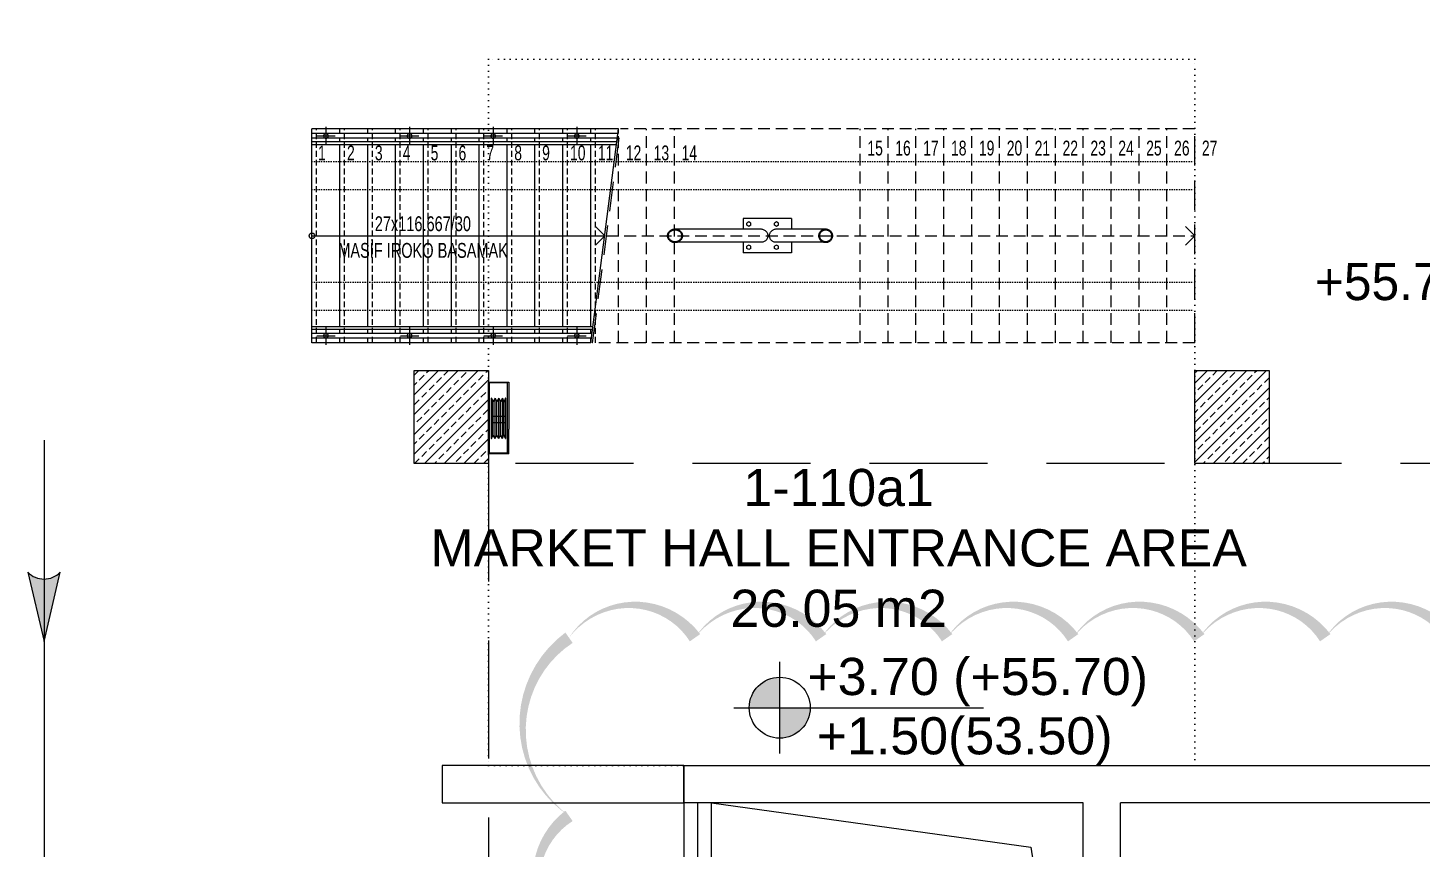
# Model space of a CAD drawing. Header units: metres. Extents: x -11418 to 773, y -8631 to 3561.
# Drawn here: x -5534 to -4034, y -7141 to -6257 of the extents above; entities that cross this region are included whole.
import ezdxf
from ezdxf.enums import TextEntityAlignment as Align

# ---------------------------------------------------------------- set-up
doc = ezdxf.new("R2010")
doc.units = ezdxf.units.M
doc.header["$LTSCALE"] = 0.01
doc.header["$MEASUREMENT"] = 0
for name, pattern in [('DOT', [6.35, 0, -6.35]), ('DOT2', [0.125, 0, -0.125]), ('HIDDEN', [9.525, 6.35, -3.175])]:
    doc.linetypes.add(name, pattern=pattern)
doc.layers.get('0').update_dxf_attribs({"color": 30, "lineweight": 0})
for name, color, linetype in [('6', 242, 'Continuous'), ('AG-ELEV-02', 152, 'Continuous'), ('AG-HANDRAIL', 20, 'Continuous'), ('AG-HIDDEN', 9, 'HIDDEN'), ('AG-STAIR', 3, 'Continuous'), ('AG-TEXT', 7, 'Continuous'), ('AR-02', 152, 'Continuous'), ('AR-HANDRAIL', 20, 'Continuous'), ('V-0_Hatch_Concrete', 252, 'Continuous'), ('V-0_Notation_Level_200', 2, 'Continuous'), ('V-2_Column', 160, 'Continuous'), ('V-2_Wall_Concrete', 160, 'Continuous'), ('V-5_Mechanical', 222, 'Continuous')]:
    doc.layers.add(name, color=color, linetype=linetype)
for name, color, linetype, lineweight in [('Ag-040', 2, 'Continuous', 20), ('AG-FIRE-HOSE', 1, 'Continuous', 0), ('AG-Slab_Boundry_Above', 225, 'DOT', 20), ('AG-Steel_Primary', 122, 'Continuous', 30), ('AG-Wall', 4, 'Continuous', 20), ('AI-040 @ 250', 2, 'Continuous', 20), ('HOLD', 7, 'Continuous', 0), ('shaft', 3, 'Continuous', 20)]:
    doc.layers.add(name, color=color, linetype=linetype, lineweight=lineweight)
doc.styles.add('$0$IIS IKEA SANS', font='')
doc.styles.add('ALANLAR_B8$0$ALANLAR_B8$0$VIVA_100', font='arial.ttf', dxfattribs={"height": 25})
doc.styles.add('ARIAL', font='arial.ttf', dxfattribs={"width": 0.9})
doc.styles.add('IIS IKEA SANS', font='')
doc.styles.get('$0$IIS IKEA SANS').set_extended_font_data('IKEA Sans')
doc.styles.get('IIS IKEA SANS').set_extended_font_data('IKEA Sans')

# ---------------------------------------------------------------- blocks, each defined once
blk = doc.blocks.new('IIS_RoomInfo_2D')
at = {"style": 'IIS IKEA SANS'}
for tag, p, height in [('IIS_ROOMINFO_1:ROOMNAME', (-5.191, 1.615), 2), ('IIS_ROOMINFO_1:ROOMNO', (-5.191, -1.385), 2), ('IIS_ROOMINFO_1:ROOMM2', (-5.191, -3.635), 1.25)]:
    blk.add_attdef(tag, p, '', height=height, dxfattribs=at)
blk = doc.blocks.new('150714_ARSA$0$KOLON 80X120')
at = {"layer": 'V-0_Hatch_Concrete'}
h = blk.add_hatch(dxfattribs=at)
h.set_pattern_fill('ANSI33', color=256, scale=60)
h.set_pattern_definition([(45, (-19036.79, -4512.143), (-10.606602, 10.606602), []), (45, (-19026.183, -4512.143), (-10.606602, 10.606602), [7.5, -3.75])])
h.paths.add_polyline_path([(0, 100), (80, 100), (80, 0), (0, 0)])
at = {"layer": 'V-2_Column'}
blk.add_lwpolyline([(0, 100), (80, 100), (80, 0), (0, 0), (0, 100)], dxfattribs=at)
blk = doc.blocks.new('A$C459D224A')
at = {"linetype": 'Continuous'}
for p, q in [((-41.4, -75.15), (-41.4, -71.45)), ((-41.25, -75.15), (-41.25, -71.45))]:
    blk.add_line(p, q, dxfattribs=at)
at = {"layer": 'AG-Wall'}
for p, q in [((-50.3, -71.45), (-50.3, -72.2)), ((-50.15, -71.45), (-50.15, -72.2)), ((-50.3, -72.2), (-50.15, -72.2)), ((-50.3, -74.8), (-50.3, -75.55)), ((-50.15, -74.8), (-50.3, -74.8)), ((-50.15, -74.8), (-50.15, -75.55)), ((-41.4, -75.15), (-45.6, -75.15)), ((-37.05, -75.15), (-40.825, -75.15)), ((-45.6, -75.55), (-41.825, -75.55)), ((-40.825, -75.55), (-37.05, -75.55))]:
    blk.add_line(p, q, dxfattribs=at)
at = {"layer": 'shaft'}
for points in [[(-50, -75.55), (-50, -71.45)], [(-50, -71.45), (-46.566, -71.928), (-46, -75.55)]]:
    blk.add_lwpolyline(points, dxfattribs=at)
at = {"layer": 'V-2_Wall_Concrete'}
for p, q in [((-50.3, -71.05), (-36.65, -71.05)), ((-50.3, -71.05), (-50.3, -71.45)), ((-40.45, -71.05), (-37.05, -71.05)), ((-36.65, -75.55), (-36.65, -71.05)), ((-46, -71.45), (-50.3, -71.45)), ((-46, -75.55), (-46, -71.45)), ((-37.05, -71.45), (-45.6, -71.45)), ((-45.6, -75.95), (-45.6, -71.45)), ((-40.825, -75.15), (-41.825, -75.15)), ((-41.825, -75.15), (-41.825, -75.55)), ((-40.825, -75.15), (-40.825, -75.55)), ((-50.3, -75.55), (-46, -75.55)), ((-50.3, -75.55), (-50.3, -75.95)), ((-41.825, -75.55), (-40.825, -75.55)), ((-50.3, -75.95), (-45.6, -75.95))]:
    blk.add_line(p, q, dxfattribs=at)
blk.add_lwpolyline([(-37.05, -71.45), (-37.05, -75.55), (-36.65, -75.55)], dxfattribs=at)
at = {"layer": 'V-5_Mechanical', "linetype": 'Continuous'}
blk.add_lwpolyline([(-50, -74.8), (-46.5, -74.8), (-46.5, -72.2), (-50, -72.2), (-50, -74.8)], dxfattribs=at)
for points in [[(-42.15, -75.15), (-44.85, -75.15), (-44.85, -72.45), (-42.15, -72.45)], [(-37.8, -75.15), (-40.5, -75.15), (-40.5, -72.45), (-37.8, -72.45)]]:
    blk.add_lwpolyline(points, close=True, dxfattribs=at)
blk = doc.blocks.new('*U26')
for p, q in [((0, -493), (0, 493)), ((-493, 0), (2191, 0))]:
    blk.add_line(p, q)
at = {"const_width": 328}
for points in [[(0, 164, 0.414214), (-164, 0, 0.414214)], [(0, -164, 0.414214), (164, 0, 0.414214)]]:
    blk.add_lwpolyline(points, format="xyb", dxfattribs=at)
blk.add_circle((0, 0), 328)
at = {"style": 'ALANLAR_B8$0$ALANLAR_B8$0$VIVA_100'}
for tag, p in [('%%P0.00', (1897, 137)), ('-0.07', (1834, -502))]:
    blk.add_attdef(tag, text='', height=400, dxfattribs=at).set_placement(p, align=Align.RIGHT)
blk = doc.blocks.new('YD')
at = {"lineweight": 13}
for p, q in [((-220, 770, 1020), (-220, 507, 1020)), ((-220, 770, 1020), (0, 770, 1020)), ((-8, 762, 1020), (-204, 762, 1020)), ((-204, 762, 1020), (-204, 16, 1020)), ((-8, 8, 1020), (-8, 762, 1020)), ((0, 770, 1020), (0, 0, 1020)), ((-181, 605, 1020), (-185, 605, 1020)), ((-185, 605, 1020), (-185, 173, 1020)), ((-181, 605, 1020), (-165, 564, 1020)), ((-181, 605, 1020), (-181, 173, 1020)), ((-149, 605, 1020), (-165, 564, 1020)), ((-149, 605, 1020), (-130, 569, 1020)), ((-149, 605, 1020), (-149, 173, 1020)), ((-110, 605, 1020), (-130, 569, 1020)), ((-110, 605, 1020), (-90, 569, 1020)), ((-110, 605, 1020), (-110, 173, 1020)), ((-71, 605, 1020), (-90, 569, 1020)), ((-71, 605, 1020), (-51, 569, 1020)), ((-71, 605, 1020), (-71, 173, 1020)), ((-31, 605, 1020), (-51, 569, 1020)), ((-31, 173, 1020), (-31, 605, 1020)), ((-28, 605, 1020), (-31, 605, 1020)), ((-28, 173, 1020), (-28, 605, 1020)), ((-220, 16, 1020), (-220, 507, 1020)), ((-165, 564, 1020), (-165, 214, 1020)), ((-130, 569, 1020), (-130, 209, 1020)), ((-90, 569, 1020), (-90, 209, 1020)), ((-51, 569, 1020), (-51, 209, 1020)), ((-181, 437, 1020), (-31, 437, 1020)), ((-181, 369, 1020), (-31, 369, 1020)), ((-185, 173, 1020), (-181, 173, 1020)), ((-181, 173, 1020), (-165, 214, 1020)), ((-149, 173, 1020), (-165, 214, 1020)), ((-149, 173, 1020), (-130, 209, 1020)), ((-110, 173, 1020), (-130, 209, 1020)), ((-110, 173, 1020), (-90, 209, 1020)), ((-71, 173, 1020), (-90, 209, 1020)), ((-71, 173, 1020), (-51, 209, 1020)), ((-31, 173, 1020), (-51, 209, 1020)), ((-31, 173, 1020), (-28, 173, 1020)), ((-220, 0, 1020), (-220, 16, 1020)), ((0, 0, 1020), (-220, 0, 1020)), ((-204, 16, 1020), (-204, 8, 1020)), ((-204, 8, 1020), (-8, 8, 1020))]:
    blk.add_line(p, q, dxfattribs=at)
blk = doc.blocks.new('ok')
at = {"layer": '6'}
h = blk.add_hatch(color=256, dxfattribs=at)
edge = h.paths.add_edge_path()
edge.add_ellipse((1571515.97, 116941.68), major_axis=(-7.14, 7.19), ratio=1, start_angle=359.45276, end_angle=450.68953)
edge.add_line((1571508.87, 116934.46), (1571477.92, 116941.82))
edge.add_line((1571477.92, 116941.82), (1571508.9, 116948.94))
for p, q in [((1571477.92, 116941.82), (1571508.9, 116948.94)), ((1571508.87, 116934.46), (1571477.92, 116941.82))]:
    blk.add_line(p, q, dxfattribs=at)
at = {"layer": '6', "extrusion": (0, 0, -1)}
blk.add_ellipse((1571515.97, 116941.68), major_axis=(-7.14, 7.19), ratio=1, start_param=4.700354, end_param=6.292737, dxfattribs=at)
blk = doc.blocks.new('A$C7CF9443E')
at = {"layer": '6'}
blk.add_line((16.898, -53.401), (16.898, -62.106), dxfattribs=at)
at = {"layer": '6', "extrusion": (0, 0, -1), "xscale": 0.02399999999994179, "yscale": 0.02399999999994179, "zscale": -0.02399999999994179, "rotation": 90}
blk.add_blockref('ok', (2789.705, -37771.037), dxfattribs=at)
blk = doc.blocks.new('*U13')
at = {"style": 'ARIAL'}
for tag, p in [('NO', (1.676, 0.8)), ('MAHAL', (1.676, -1.8)), ('ALAN', (1.676, -4.4))]:
    blk.add_attdef(tag, text='', height=1.6, dxfattribs=at).set_placement(p, align=Align.MIDDLE_CENTER)
blk = doc.blocks.new('A$C5DF65290')
at = {"layer": 'AG-ELEV-02'}
for p, q in [((-8320, 4080), (-7800, 4080)), ((-8320, 4080), (-8320, 3964)), ((-7800, 4080), (-7800, 3965)), ((-8688, 3965), (-8155, 3965)), ((-8181, 4032), (-8160, 4044)), ((-8181, 4008), (-8181, 4032)), ((-8181, 4008), (-8160, 3996)), ((-8160, 4044), (-8139, 4032)), ((-8160, 3996), (-8139, 4008)), ((-8155, 3965), (-8148, 3965)), ((-8148, 3965), (-8141, 3964)), ((-8141, 3964), (-8134, 3962)), ((-8139, 4008), (-8139, 4032)), ((-8134, 3962), (-8128, 3960)), ((-8128, 3960), (-8121, 3957)), ((-8121, 3957), (-8115, 3953)), ((-8115, 3953), (-8109, 3949)), ((-8109, 3949), (-8104, 3944)), ((-8099, 3939), (-8104, 3944)), ((-8095, 3934), (-8099, 3939)), ((-8092, 3928), (-8095, 3934)), ((-8089, 3922), (-8092, 3928)), ((-8086, 3915), (-8089, 3922)), ((-8084, 3909), (-8086, 3915)), ((-8067, 3909), (-8065, 3915)), ((-8065, 3915), (-8063, 3922)), ((-8063, 3922), (-8059, 3928)), ((-8059, 3928), (-8055, 3934)), ((-8055, 3934), (-8051, 3939)), ((-8051, 3939), (-8045, 3944)), ((-8045, 3944), (-8040, 3949)), ((-8040, 3949), (-8033, 3953)), ((-8033, 3953), (-8027, 3957)), ((-8027, 3957), (-8019, 3960)), ((-8019, 3960), (-8012, 3962)), ((-8012, 3962), (-8004, 3964)), ((-8004, 3964), (-7997, 3965)), ((-7997, 3965), (-7989, 3965)), ((-7989, 3965), (-7067, 3965)), ((-7881, 4032), (-7860, 4044)), ((-7881, 4008), (-7881, 4032)), ((-7881, 4008), (-7860, 3996)), ((-7860, 4044), (-7839, 4032)), ((-7860, 3996), (-7839, 4008)), ((-7839, 4008), (-7839, 4032)), ((-8688, 3825), (-8155, 3825)), ((-8181, 3782), (-8160, 3794)), ((-8181, 3758), (-8160, 3746)), ((-8160, 3794), (-8139, 3782)), ((-8160, 3746), (-8139, 3758)), ((-8155, 3825), (-8148, 3825)), ((-8148, 3825), (-8141, 3826)), ((-8141, 3826), (-8134, 3828)), ((-8139, 3758), (-8139, 3782)), ((-8134, 3828), (-8128, 3830)), ((-8128, 3830), (-8121, 3833)), ((-8027, 3833), (-8019, 3830)), ((-8019, 3830), (-8012, 3828)), ((-8012, 3828), (-8004, 3826)), ((-8004, 3826), (-7997, 3825)), ((-7997, 3825), (-7989, 3825)), ((-7989, 3825), (-7067, 3825)), ((-7881, 3782), (-7860, 3794)), ((-7881, 3758), (-7881, 3782)), ((-7881, 3758), (-7860, 3746)), ((-7860, 3794), (-7839, 3782)), ((-7860, 3746), (-7839, 3758)), ((-7839, 3758), (-7839, 3782)), ((-8320, 3710), (-7800, 3710))]:
    blk.add_line(p, q, dxfattribs=at)
at = {"layer": 'AG-Steel_Primary', "ltscale": 0.3}
for p, q in [((-8760, 3902), (-8759, 3909)), ((-8760, 3895), (-8760, 3902)), ((-8759, 3909), (-8757, 3915)), ((-8757, 3915), (-8755, 3922)), ((-8755, 3922), (-8752, 3928)), ((-8755, 3901), (-8754, 3908)), ((-8755, 3895), (-8755, 3901)), ((-8754, 3908), (-8752, 3914)), ((-8752, 3928), (-8748, 3934)), ((-8752, 3914), (-8750, 3920)), ((-8750, 3920), (-8747, 3926)), ((-8748, 3934), (-8744, 3939)), ((-8747, 3926), (-8744, 3931)), ((-8744, 3939), (-8739, 3944)), ((-8744, 3931), (-8740, 3936)), ((-8740, 3936), (-8736, 3941)), ((-8739, 3944), (-8734, 3949)), ((-8736, 3941), (-8731, 3945)), ((-8734, 3949), (-8728, 3953)), ((-8731, 3945), (-8726, 3949)), ((-8728, 3953), (-8722, 3957)), ((-8726, 3949), (-8720, 3952)), ((-8722, 3957), (-8716, 3960)), ((-8720, 3952), (-8714, 3955)), ((-8716, 3960), (-8709, 3962)), ((-8714, 3955), (-8708, 3957)), ((-8709, 3962), (-8702, 3964)), ((-8708, 3957), (-8701, 3959)), ((-8702, 3964), (-8695, 3965)), ((-8701, 3959), (-8695, 3960)), ((-8695, 3965), (-8688, 3965)), ((-8695, 3960), (-8688, 3960)), ((-8688, 3965), (-8681, 3965)), ((-8688, 3960), (-8682, 3960)), ((-8682, 3960), (-8675, 3959)), ((-8681, 3965), (-8674, 3964)), ((-8675, 3959), (-8669, 3957)), ((-8674, 3964), (-8667, 3962)), ((-8669, 3957), (-8663, 3955)), ((-8667, 3962), (-8661, 3960)), ((-8663, 3955), (-8657, 3952)), ((-8661, 3960), (-8654, 3957)), ((-8657, 3952), (-8651, 3949)), ((-8654, 3957), (-8648, 3953)), ((-8651, 3949), (-8646, 3945)), ((-8648, 3953), (-8643, 3949)), ((-8646, 3945), (-8641, 3941)), ((-8643, 3949), (-8637, 3944)), ((-8637, 3936), (-8641, 3941)), ((-8633, 3939), (-8637, 3944)), ((-8633, 3931), (-8637, 3936)), ((-8628, 3934), (-8633, 3939)), ((-8629, 3926), (-8633, 3931)), ((-8626, 3920), (-8629, 3926)), ((-8625, 3928), (-8628, 3934)), ((-8624, 3914), (-8626, 3920)), ((-8622, 3922), (-8625, 3928)), ((-8623, 3908), (-8624, 3914)), ((-8622, 3901), (-8623, 3908)), ((-8619, 3915), (-8622, 3922)), ((-8621, 3895), (-8622, 3901)), ((-8618, 3909), (-8619, 3915)), ((-8616, 3902), (-8618, 3909)), ((-8616, 3895), (-8616, 3902)), ((-7147, 3895), (-7146, 3902)), ((-7146, 3902), (-7145, 3909)), ((-7145, 3909), (-7143, 3915)), ((-7143, 3915), (-7141, 3922)), ((-7141, 3922), (-7137, 3928)), ((-7141, 3901), (-7140, 3908)), ((-7141, 3895), (-7141, 3901)), ((-7140, 3908), (-7138, 3914)), ((-7138, 3914), (-7135, 3920)), ((-7137, 3928), (-7133, 3934)), ((-7135, 3920), (-7132, 3926)), ((-7133, 3934), (-7129, 3939)), ((-7132, 3926), (-7129, 3931)), ((-7129, 3939), (-7123, 3944)), ((-7129, 3931), (-7124, 3936)), ((-7124, 3936), (-7119, 3941)), ((-7123, 3944), (-7118, 3949)), ((-7119, 3941), (-7114, 3945)), ((-7118, 3949), (-7111, 3953)), ((-7114, 3945), (-7108, 3949)), ((-7111, 3953), (-7105, 3957)), ((-7108, 3949), (-7102, 3952)), ((-7105, 3957), (-7097, 3960)), ((-7102, 3952), (-7095, 3955)), ((-7097, 3960), (-7090, 3962)), ((-7095, 3955), (-7088, 3957)), ((-7090, 3962), (-7082, 3964)), ((-7088, 3957), (-7081, 3959)), ((-7082, 3964), (-7075, 3965)), ((-7081, 3959), (-7074, 3960)), ((-7075, 3965), (-7067, 3965)), ((-7074, 3960), (-7067, 3960)), ((-7067, 3965), (-7059, 3965)), ((-7067, 3960), (-7060, 3960)), ((-7060, 3960), (-7052, 3959)), ((-7059, 3965), (-7051, 3964)), ((-7052, 3959), (-7045, 3957)), ((-7051, 3964), (-7044, 3962)), ((-7045, 3957), (-7038, 3955)), ((-7044, 3962), (-7036, 3960)), ((-7038, 3955), (-7032, 3952)), ((-7036, 3960), (-7029, 3957)), ((-7032, 3952), (-7026, 3949)), ((-7029, 3957), (-7022, 3953)), ((-7026, 3949), (-7020, 3945)), ((-7022, 3953), (-7016, 3949)), ((-7020, 3945), (-7014, 3941)), ((-7016, 3949), (-7010, 3944)), ((-7014, 3941), (-7010, 3936)), ((-7010, 3944), (-7005, 3939)), ((-7005, 3931), (-7010, 3936)), ((-7000, 3934), (-7005, 3939)), ((-7001, 3926), (-7005, 3931)), ((-6998, 3920), (-7001, 3926)), ((-6996, 3928), (-7000, 3934)), ((-6996, 3914), (-6998, 3920)), ((-6993, 3922), (-6996, 3928)), ((-6994, 3908), (-6996, 3914)), ((-6993, 3901), (-6994, 3908)), ((-6990, 3915), (-6993, 3922)), ((-6993, 3895), (-6993, 3901)), ((-6989, 3909), (-6990, 3915)), ((-6987, 3902), (-6989, 3909)), ((-6987, 3895), (-6987, 3902)), ((-8760, 3888), (-8760, 3895)), ((-8759, 3881), (-8760, 3888)), ((-8757, 3875), (-8759, 3881)), ((-8755, 3868), (-8757, 3875)), ((-8755, 3889), (-8755, 3895)), ((-8754, 3882), (-8755, 3889)), ((-8752, 3862), (-8755, 3868)), ((-8752, 3876), (-8754, 3882)), ((-8750, 3870), (-8752, 3876)), ((-8748, 3856), (-8752, 3862)), ((-8747, 3864), (-8750, 3870)), ((-8744, 3851), (-8748, 3856)), ((-8744, 3859), (-8747, 3864)), ((-8740, 3854), (-8744, 3859)), ((-8739, 3846), (-8744, 3851)), ((-8736, 3849), (-8740, 3854)), ((-8739, 3846), (-8734, 3841)), ((-8736, 3849), (-8731, 3845)), ((-8734, 3841), (-8728, 3837)), ((-8731, 3845), (-8726, 3841)), ((-8728, 3837), (-8722, 3833)), ((-8726, 3841), (-8720, 3838)), ((-8722, 3833), (-8716, 3830)), ((-8720, 3838), (-8714, 3835)), ((-8716, 3830), (-8709, 3828)), ((-8714, 3835), (-8708, 3833)), ((-8709, 3828), (-8702, 3826)), ((-8708, 3833), (-8701, 3831)), ((-8702, 3826), (-8695, 3825)), ((-8701, 3831), (-8695, 3830)), ((-8695, 3830), (-8688, 3830)), ((-8695, 3825), (-8688, 3825)), ((-8688, 3830), (-8682, 3830)), ((-8688, 3825), (-8681, 3825)), ((-8682, 3830), (-8675, 3831)), ((-8681, 3825), (-8674, 3826)), ((-8675, 3831), (-8669, 3833)), ((-8674, 3826), (-8667, 3828)), ((-8669, 3833), (-8663, 3835)), ((-8667, 3828), (-8661, 3830)), ((-8663, 3835), (-8657, 3838)), ((-8661, 3830), (-8654, 3833)), ((-8657, 3838), (-8651, 3841)), ((-8654, 3833), (-8648, 3837)), ((-8651, 3841), (-8646, 3845)), ((-8648, 3837), (-8643, 3841)), ((-8646, 3845), (-8641, 3849)), ((-8643, 3841), (-8637, 3846)), ((-8641, 3849), (-8637, 3854)), ((-8637, 3854), (-8633, 3859)), ((-8637, 3846), (-8633, 3851)), ((-8633, 3859), (-8629, 3864)), ((-8633, 3851), (-8628, 3856)), ((-8629, 3864), (-8626, 3870)), ((-8628, 3856), (-8625, 3862)), ((-8626, 3870), (-8624, 3876)), ((-8625, 3862), (-8622, 3868)), ((-8624, 3876), (-8623, 3882)), ((-8623, 3882), (-8622, 3889)), ((-8622, 3889), (-8621, 3895)), ((-8622, 3868), (-8619, 3875)), ((-8619, 3875), (-8618, 3881)), ((-8618, 3881), (-8616, 3888)), ((-8616, 3888), (-8616, 3895)), ((-7146, 3888), (-7147, 3895)), ((-7145, 3881), (-7146, 3888)), ((-7143, 3875), (-7145, 3881)), ((-7141, 3868), (-7143, 3875)), ((-7141, 3889), (-7141, 3895)), ((-7140, 3882), (-7141, 3889)), ((-7137, 3862), (-7141, 3868)), ((-7138, 3876), (-7140, 3882)), ((-7135, 3870), (-7138, 3876)), ((-7133, 3856), (-7137, 3862)), ((-7132, 3864), (-7135, 3870)), ((-7129, 3851), (-7133, 3856)), ((-7129, 3859), (-7132, 3864)), ((-7124, 3854), (-7129, 3859)), ((-7129, 3851), (-7123, 3846)), ((-7124, 3854), (-7119, 3849)), ((-7123, 3846), (-7118, 3841)), ((-7119, 3849), (-7114, 3845)), ((-7118, 3841), (-7111, 3837)), ((-7114, 3845), (-7108, 3841)), ((-7111, 3837), (-7105, 3833)), ((-7108, 3841), (-7102, 3838)), ((-7105, 3833), (-7097, 3830)), ((-7102, 3838), (-7095, 3835)), ((-7097, 3830), (-7090, 3828)), ((-7095, 3835), (-7088, 3833)), ((-7090, 3828), (-7082, 3826)), ((-7088, 3833), (-7081, 3831)), ((-7082, 3826), (-7075, 3825)), ((-7081, 3831), (-7074, 3830)), ((-7075, 3825), (-7067, 3825)), ((-7074, 3830), (-7067, 3830)), ((-7067, 3830), (-7060, 3830)), ((-7067, 3825), (-7059, 3825)), ((-7060, 3830), (-7052, 3831)), ((-7059, 3825), (-7051, 3826)), ((-7052, 3831), (-7045, 3833)), ((-7051, 3826), (-7044, 3828)), ((-7045, 3833), (-7038, 3835)), ((-7044, 3828), (-7036, 3830)), ((-7038, 3835), (-7032, 3838)), ((-7036, 3830), (-7029, 3833)), ((-7032, 3838), (-7026, 3841)), ((-7029, 3833), (-7022, 3837)), ((-7026, 3841), (-7020, 3845)), ((-7022, 3837), (-7016, 3841)), ((-7020, 3845), (-7014, 3849)), ((-7016, 3841), (-7010, 3846)), ((-7014, 3849), (-7010, 3854)), ((-7010, 3854), (-7005, 3859)), ((-7010, 3846), (-7005, 3851)), ((-7005, 3859), (-7001, 3864)), ((-7005, 3851), (-7000, 3856)), ((-7001, 3864), (-6998, 3870)), ((-7000, 3856), (-6996, 3862)), ((-6998, 3870), (-6996, 3876)), ((-6996, 3876), (-6994, 3882)), ((-6996, 3862), (-6993, 3868)), ((-6994, 3882), (-6993, 3889)), ((-6993, 3889), (-6993, 3895)), ((-6993, 3868), (-6990, 3875)), ((-6990, 3875), (-6989, 3881)), ((-6989, 3881), (-6987, 3888)), ((-6987, 3888), (-6987, 3895))]:
    blk.add_line(p, q, dxfattribs=at)
at = {"layer": 'AR-02'}
for p, q in [((-8083, 3902), (-8084, 3909)), ((-8083, 3895), (-8083, 3902)), ((-8069, 3895), (-8068, 3902)), ((-8068, 3902), (-8067, 3909)), ((-8320, 3826), (-8320, 3710)), ((-8181, 3758), (-8181, 3782)), ((-8121, 3833), (-8115, 3837)), ((-8115, 3837), (-8109, 3841)), ((-8109, 3841), (-8104, 3846)), ((-8104, 3846), (-8099, 3851)), ((-8099, 3851), (-8095, 3856)), ((-8095, 3856), (-8092, 3862)), ((-8092, 3862), (-8089, 3868)), ((-8089, 3868), (-8086, 3875)), ((-8086, 3875), (-8084, 3881)), ((-8084, 3881), (-8083, 3888)), ((-8083, 3888), (-8083, 3895)), ((-8068, 3888), (-8069, 3895)), ((-8067, 3881), (-8068, 3888)), ((-8065, 3875), (-8067, 3881)), ((-8063, 3868), (-8065, 3875)), ((-8059, 3862), (-8063, 3868)), ((-8055, 3856), (-8059, 3862)), ((-8051, 3851), (-8055, 3856)), ((-8051, 3851), (-8045, 3846)), ((-8045, 3846), (-8040, 3841)), ((-8040, 3841), (-8033, 3837)), ((-8033, 3837), (-8027, 3833)), ((-7800, 3825), (-7800, 3710))]:
    blk.add_line(p, q, dxfattribs=at)
blk = doc.blocks.new('MERD-SH')
at = {"layer": 'AG-HANDRAIL', "ltscale": 500}
for points in [[(-620.7, -5), (-950, -5)], [(-621.3, -10), (-950, -10)], [(-621.8, -14), (-950, -14)], [(-622.2, -17), (-950, -17)], [(-647.8, -213), (-950, -213)], [(-648.2, -216), (-950, -216)], [(-648.7, -220), (-950, -220)], [(-649.3, -225), (-950, -225)]]:
    blk.add_lwpolyline(points, dxfattribs=at)
at = {"layer": 'AG-HIDDEN', "ltscale": 100}
for points in [[(-945, -230), (-945, 0)], [(-915, -230), (-915, 0)], [(-885, -230), (-885, 0)], [(-855, -230), (-855, 0)], [(-825, -230), (-825, 0)], [(-795, -230), (-795, 0)], [(-765, -230), (-765, 0)], [(-735, -230), (-735, 0)], [(-705, -230), (-705, 0)], [(-675, -230), (-675, 0)], [(-645, -230), (-645, 0)]]:
    blk.add_lwpolyline(points, dxfattribs=at)
at = {"layer": 'AG-HIDDEN', "linetype": 'DOT2', "ltscale": 2000}
for points in [[(-950, -35), (0, -35)], [(-950, -65), (0, -65)], [(-950, -165), (0, -165)], [(-950, -195), (0, -195)]]:
    blk.add_lwpolyline(points, dxfattribs=at)
at = {"layer": 'AG-STAIR', "color": 9}
blk.add_line((-950, -115), (-635, -115), dxfattribs=at)
at = {"layer": 'AG-STAIR', "color": 9, "linetype": 'HIDDEN', "ltscale": 200}
blk.add_line((-633, -115), (0, -115), dxfattribs=at)
at = {"layer": 'AG-STAIR', "ltscale": 500}
for points in [[(-620, 0), (-950, 0)], [(-950, -230), (-950, 0)], [(-920, -5), (-920, 0)], [(-890, -5), (-890, 0)], [(-860, -5), (-860, 0)], [(-830, -5), (-830, 0)], [(-800, -5), (-800, 0)], [(-770, -5), (-770, 0)], [(-740, -5), (-740, 0)], [(-710, -5), (-710, 0)], [(-680, -5), (-680, 0)], [(-650, -5), (-650, 0)], [(-650, -230), (-620, 0)], [(-620, -5), (-620, 0)], [(-920, -14), (-920, -10)], [(-890, -14), (-890, -10)], [(-860, -14), (-860, -10)], [(-830, -14), (-830, -10)], [(-800, -14), (-800, -10)], [(-770, -14), (-770, -10)], [(-740, -14), (-740, -10)], [(-710, -14), (-710, -10)], [(-680, -14), (-680, -10)], [(-650, -14), (-650, -10)], [(-620, -14), (-620, -10)], [(-920, -213), (-920, -17)], [(-890, -213), (-890, -17)], [(-860, -213), (-860, -17)], [(-830, -213), (-830, -17)], [(-800, -213), (-800, -17)], [(-770, -213), (-770, -17)], [(-740, -213), (-740, -17)], [(-710, -213), (-710, -17)], [(-680, -213), (-680, -17)], [(-650, -213), (-650, -17)], [(-920, -220), (-920, -216)], [(-920, -230), (-920, -225)], [(-890, -220), (-890, -216)], [(-890, -230), (-890, -225)], [(-860, -220), (-860, -216)], [(-860, -230), (-860, -225)], [(-830, -220), (-830, -216)], [(-830, -230), (-830, -225)], [(-800, -220), (-800, -216)], [(-800, -230), (-800, -225)], [(-770, -220), (-770, -216)], [(-770, -230), (-770, -225)], [(-740, -220), (-740, -216)], [(-740, -230), (-740, -225)], [(-710, -220), (-710, -216)], [(-710, -230), (-710, -225)], [(-680, -220), (-680, -216)], [(-680, -230), (-680, -225)], [(-650, -220), (-650, -216)], [(-650, -230), (-650, -225)], [(-650, -230), (-950, -230)]]:
    blk.add_lwpolyline(points, dxfattribs=at)
at = {"layer": 'AG-STAIR', "linetype": 'HIDDEN', "ltscale": 500}
for points in [[(-648, -230), (-618, 0)], [(0, -230), (0, 0)]]:
    blk.add_lwpolyline(points, dxfattribs=at)
at = {"layer": 'AG-STAIR', "linetype": 'HIDDEN', "ltscale": 200}
for points in [[(-620, -230), (-620, 0)], [(0, 0), (-618, 0)], [(-590, -230), (-590, 0)], [(-560, -230), (-560, 0)], [(-360, -230), (-360, 0)], [(-330, -230), (-330, 0)], [(-300, -230), (-300, 0)], [(-270, -230), (-270, 0)], [(-240, -230), (-240, 0)], [(-210, -230), (-210, 0)], [(-180, -230), (-180, 0)], [(-150, -230), (-150, 0)], [(-120, -230), (-120, 0)], [(-90, -230), (-90, 0)], [(-60, -230), (-60, 0)], [(-30, -230), (-30, 0)], [(0, -230), (-648, -230)]]:
    blk.add_lwpolyline(points, dxfattribs=at)
at = {"layer": 'AG-STAIR', "color": 9}
for points in [[(-644.9, -124.9), (-635, -115), (-644.9, -105.1)], [(-9.9, -124.9), (0, -115), (-9.9, -105.1)]]:
    blk.add_lwpolyline(points, dxfattribs=at)
blk.add_circle((-950, -115), 3, dxfattribs=at)
at = {"layer": 'AR-HANDRAIL', "color": 9, "linetype": 'HIDDEN', "ltscale": 500}
for p, q in [((-935, 2.4), (-935, -17.4)), ((-845, 2.4), (-845, -17.4)), ((-755, 2.4), (-755, -17.4)), ((-665, 2.4), (-665, -17.4)), ((-944.9, -7.5), (-925.1, -7.5)), ((-854.9, -7.5), (-835.1, -7.5)), ((-764.9, -7.5), (-745.1, -7.5)), ((-674.9, -7.5), (-655.1, -7.5)), ((-944.9, -222.5), (-925.1, -222.5)), ((-935, -212.6), (-935, -232.4)), ((-854.9, -222.5), (-835.1, -222.5)), ((-845, -212.6), (-845, -232.4)), ((-764.9, -222.5), (-745.1, -222.5)), ((-755, -212.6), (-755, -232.4)), ((-674.9, -222.5), (-655.1, -222.5)), ((-665, -212.6), (-665, -232.4))]:
    blk.add_line(p, q, dxfattribs=at)
at = {"layer": 'AR-HANDRAIL', "color": 9, "linetype": 'HIDDEN', "ltscale": 500, "extrusion": (0, 0, -1)}
for centre in [(-935, -7.5), (-845, -7.5), (-755, -7.5), (-665, -7.5), (-935, -222.5), (-845, -222.5), (-755, -222.5), (-665, -222.5)]:
    blk.add_ellipse(centre, major_axis=(1.77, -1.77), ratio=1, start_param=5.497787, end_param=11.780972, dxfattribs=at)
at = {"ltscale": 500, "xscale": -0.1, "yscale": 0.1, "zscale": 0.1}
blk.add_blockref('A$C5DF65290', (-1266, -504.5), dxfattribs=at)
at = {"layer": 'AG-TEXT', "ltscale": 0.3, "style": '$0$IIS IKEA SANS', "width": 0.7}
for s, p in [('15', (-352.3, -28.6)), ('16', (-322.3, -28.6)), ('17', (-292.3, -28.6)), ('18', (-262.3, -28.6)), ('19', (-232.3, -28.6)), ('20', (-202.3, -28.6)), ('21', (-172.3, -28.6)), ('22', (-142.3, -28.6)), ('23', (-112.3, -28.6)), ('24', (-82.3, -28.6)), ('25', (-52.3, -28.6)), ('26', (-22.3, -28.6)), ('27', (7.7, -28.6)), ('1', (-943.5, -33.9)), ('2', (-912.3, -33.8)), ('3', (-882.3, -33.8)), ('4', (-852.3, -33.8)), ('5', (-822.3, -33.8)), ('6', (-792.3, -33.8)), ('7', (-762.3, -33.8)), ('8', (-732.3, -33.8)), ('9', (-702.3, -33.8)), ('10', (-672.3, -33.8)), ('11', (-642.3, -33.8)), ('12', (-612.3, -33.8)), ('13', (-582.3, -33.8)), ('14', (-552.3, -33.8))]:
    blk.add_text(s, height=16, dxfattribs=at).set_placement(p)
at = {"layer": 'AG-TEXT', "style": 'ARIAL', "width": 0.7}
blk.add_text('27x116.667/30', height=16, dxfattribs=at).set_placement((-882.4, -110))
blk.add_text('MASİF IROKO BASAMAK', height=16, dxfattribs=at).set_placement((-830.4, -122.7), align=Align.TOP_CENTER)

msp = doc.modelspace()

# ---------------------------------------------------------------- linework, layer by layer
at = {"layer": 'Ag-040', "color": 2, "linetype": 'HIDDEN', "lineweight": -2, "ltscale": 2000, "transparency": 33554610}
msp.add_lwpolyline([(-1203.4, -4205.9), (-1678.4, -4205.9), (-1678.4, -5045.9), (-3358.4, -5045.9), (-3358.4, -6725.9), (-5038.4, -6725.9), (-5038.4, -8095.9)], dxfattribs=at)
at = {"layer": 'AG-Slab_Boundry_Above', "linetype": 'DOT2', "ltscale": 5000}
msp.add_lwpolyline([(-5038.4, -7050.9), (-4278.4, -7050.9), (-4278.4, -6290.9), (-5038.4, -6290.9)], close=True, dxfattribs=at)
at = {"layer": 'HOLD'}
msp.add_lwpolyline([(-3966.4, -7611.7, 0, 13.6, -0.520567), (-4102.1, -7611.7, 0, 13.6, -0.520567), (-4237.7, -7611.7, 0, 13.6, -0.526885), (-4371.3, -7621.7, 0, 13.6, -0.513002), (-4508.9, -7621.7, 0, 13.6, -0.520567), (-4644.6, -7621.7, 0, 13.6, -0.520567), (-4780.2, -7621.7, 0, 13.6, -0.520567), (-4915.8, -7621.7, 0, 13.6, -0.544671), (-4951.8, -7527, 0, 13.6, -0.468727), (-4951.8, -7376.4, 0, 13.6, -0.520567), (-4951.8, -7240.7, 0, 13.6, -0.520567), (-4951.8, -7105.1, 0, 13.6, -0.520567), (-4951.8, -6913.4, 0, 13.6, -0.520567), (-4816.2, -6913.4, 0, 13.6, -0.520567), (-4680.5, -6913.4, 0, 13.6, -0.520567), (-4544.9, -6913.4, 0, 13.6, -0.520567), (-4409.3, -6913.4, 0, 13.6, -0.520567), (-4273.6, -6913.4, 0, 13.6, -0.520567), (-4138, -6913.4, 0, 13.6, -0.520567), (-4002.4, -6913.4, 0, 13.6, -0.468727)], format="xyseb", dxfattribs=at)
at = {"layer": 'V-2_Wall_Concrete', "lineweight": -2, "transparency": 33554610}
msp.add_lwpolyline([(-4828.4, -7050.9), (-5088.4, -7050.9), (-5088.4, -7090.9), (-4828.4, -7090.9)], close=True, dxfattribs=at)

# ---------------------------------------------------------------- block references
at = {"xscale": 100, "yscale": 100, "zscale": 100}
msp.add_blockref('A$C459D224A', (201.6, 54.1), dxfattribs=at)
at = {"layer": '6', "lineweight": -2, "transparency": 33554610, "xscale": 100, "yscale": 100, "zscale": 100}
msp.add_blockref('A$C7CF9443E', (-7206.3, -1360.6), dxfattribs=at)
at = {"layer": 'Ag-040', "color": 2, "linetype": 'Continuous', "lineweight": -2, "transparency": 33554610}
ref = msp.add_blockref('IIS_RoomInfo_2D', (-4045.4, -6582.4), dxfattribs=dict(at, xscale=20, yscale=20, zscale=20))
ref.add_attrib('IIS_ROOMINFO_1:ROOMNAME', '+55.70', (-4149.2, -6550.1), dxfattribs={"layer": '0', "height": 40, "style": 'IIS IKEA SANS'})
at = {"layer": 'AG-FIRE-HOSE', "xscale": 0.1, "yscale": 0.1, "zscale": 0.1, "rotation": 180}
msp.add_blockref('YD', (-5038.4, -6638.4, -102), dxfattribs=at)
at = {"layer": 'AG-STAIR'}
msp.add_blockref('MERD-SH', (-4278.4, -6365.9), dxfattribs=at)
at = {"layer": 'AI-040 @ 250', "color": 2, "linetype": 'Continuous', "lineweight": -2, "transparency": 33554610, "xscale": 25, "yscale": 25, "zscale": 25}
msp.add_blockref('*U13', (-4703.5, -6771.7), dxfattribs=at).add_auto_attribs({'ALAN': '26.05 m2', 'MAHAL': 'MARKET HALL ENTRANCE AREA', 'NO': '1-110a1'})
at = {"layer": 'V-0_Notation_Level_200'}
ref = msp.add_blockref('*U26', (-4725, -6988.7), dxfattribs=dict(at, xscale=0.1, yscale=0.1, zscale=0.1))
ref.add_attrib('-0.07', '  +1.50(53.50)', dxfattribs={"layer": '0', "height": 40, "style": 'ALANLAR_B8$0$ALANLAR_B8$0$VIVA_100'}).set_placement((-4541.6, -7038.9), align=Align.CENTER)
ref.add_attrib('%%P0.00', '   +3.70 (+55.70)', dxfattribs={"layer": '0', "height": 40, "style": 'ALANLAR_B8$0$ALANLAR_B8$0$VIVA_100'}).set_placement((-4535.3, -6975.1), align=Align.CENTER)
at = {"layer": 'V-2_Column', "lineweight": -2, "transparency": 33554610}
for p in [(-5118.4, -6725.9), (-4278.4, -6725.9)]:
    msp.add_blockref('150714_ARSA$0$KOLON 80X120', p, dxfattribs=at)

doc.saveas('drawing.dxf')
